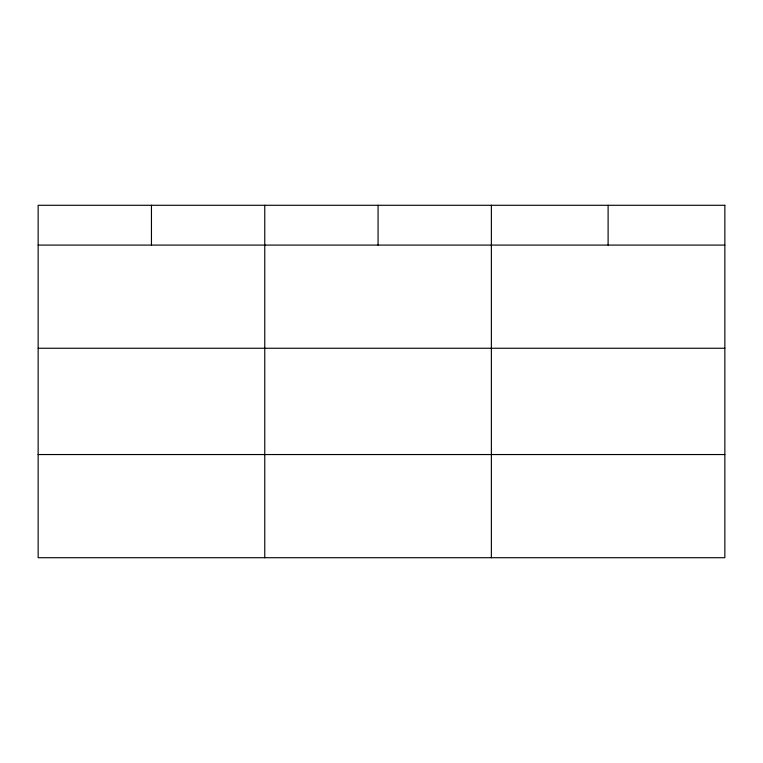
<?xml version="1.0" encoding="UTF-8"?>
<svg xmlns="http://www.w3.org/2000/svg" width="763" height="763" viewBox="0 0 763 763"><rect width="100%" height="100%" fill="white"/><g stroke="black" fill="none" stroke-linecap="round" stroke-linejoin="round"><path stroke-width="1.14" d="M38.15 245.085L724.85 245.085M38.15 348.252L724.85 348.252M38.15 454.548L724.85 454.548M608.111 205.285L608.111 245.085M491.372 205.285L491.372 557.715M378.066 205.285L378.066 245.085M264.761 205.285L264.761 557.715M151.456 205.285L151.456 245.085M724.85 205.285L38.15 205.285L38.15 557.715L724.85 557.715L724.85 205.285"/></g></svg>
